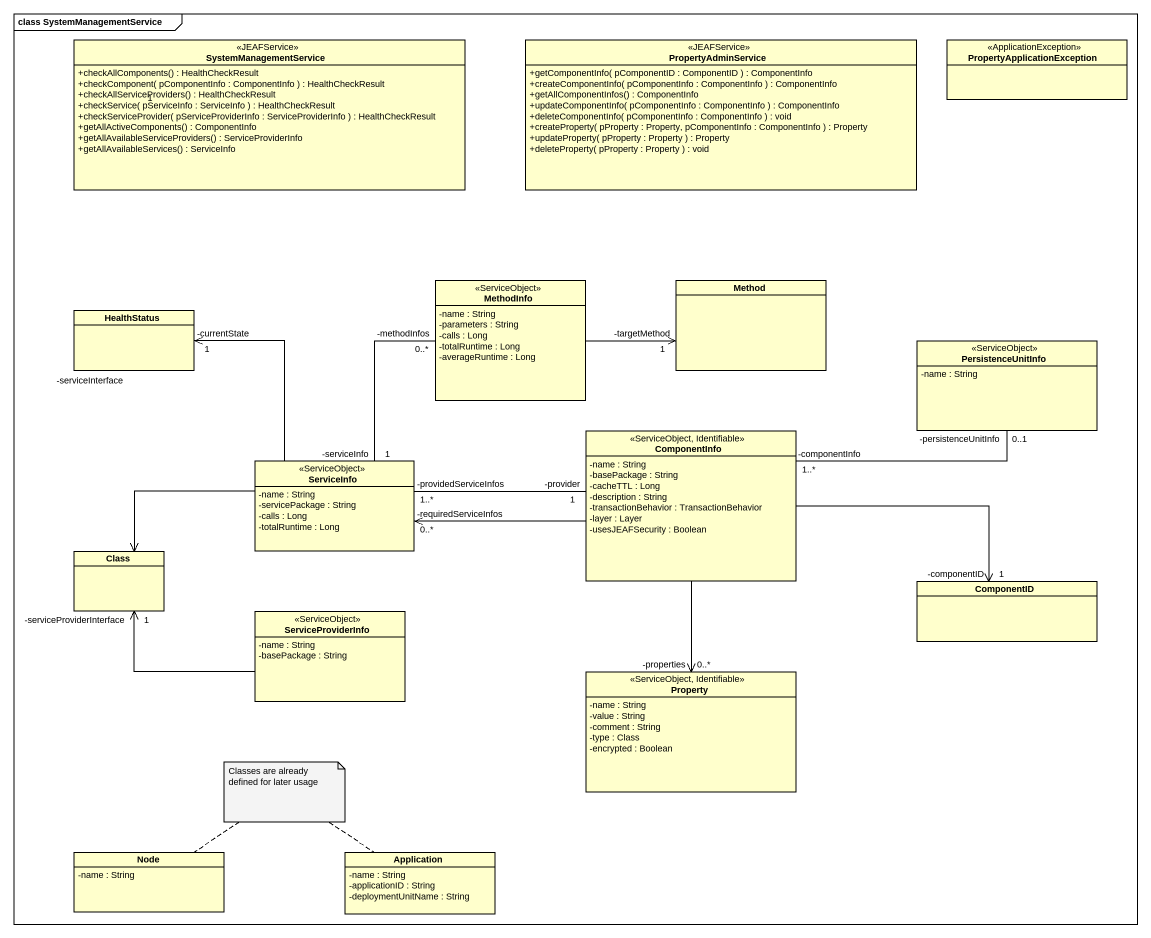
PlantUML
@startuml
mainframe class SystemManagementService
hide circle
hide empty members
skinparam classAttributeIconSize 0
interface SystemManagementService <<JEAFService>> {
  +checkAllComponents() : HealthCheckResult
  +checkComponent( pComponentInfo : ComponentInfo ) : HealthCheckResult
  +checkAllServiceProviders() : HealthCheckResult
  +checkService( pServiceInfo : ServiceInfo ) : HealthCheckResult
  +checkServiceProvider( pServiceProviderInfo : ServiceProviderInfo ) : HealthCheckResult
  +getAllActiveComponents() : ComponentInfo
  +getAllAvailableServiceProviders() : ServiceProviderInfo
  +getAllAvailableServices() : ServiceInfo
}
interface PropertyAdminService <<JEAFService>> {
  +getComponentInfo( pComponentID : ComponentID ) : ComponentInfo
  +createComponentInfo( pComponentInfo : ComponentInfo ) : ComponentInfo
  +getAllComponentInfos() : ComponentInfo
  +updateComponentInfo( pComponentInfo : ComponentInfo ) : ComponentInfo
  +deleteComponentInfo( pComponentInfo : ComponentInfo ) : void
  +createProperty( pProperty : Property, pComponentInfo : ComponentInfo ) : Property
  +updateProperty( pProperty : Property ) : Property
  +deleteProperty( pProperty : Property ) : void
}
class PropertyApplicationException <<ApplicationException>>
class MethodInfo <<ServiceObject>> {
  -name : String
  -parameters : String
  -calls : Long
  -totalRuntime : Long
  -averageRuntime : Long
}
class Method
class HealthStatus
class PersistenceUnitInfo <<ServiceObject>> {
  -name : String
}
class ServiceInfo <<ServiceObject>> {
  -name : String
  -servicePackage : String
  -calls : Long
  -totalRuntime : Long
}
class ComponentInfo <<ServiceObject, Identifiable>> {
  -name : String
  -basePackage : String
  -cacheTTL : Long
  -description : String
  -transactionBehavior : TransactionBehavior
  -layer : Layer
  -usesJEAFSecurity : Boolean
}
class "Class" as Class_
class ServiceProviderInfo <<ServiceObject>> {
  -name : String
  -basePackage : String
}
class ComponentID
class Property <<ServiceObject, Identifiable>> {
  -name : String
  -value : String
  -comment : String
  -type : Class
  -encrypted : Boolean
}
class "Node" as Node_ {
  -name : String
}
class Application {
  -name : String
  -applicationID : String
  -deploymentUnitName : String
}
MethodInfo -right-> "-targetMethod\n1" Method
ServiceInfo "1\n-serviceInfo" -up- "-methodInfos\n0..*" MethodInfo
ServiceInfo -up-> "-currentState\n1" HealthStatus
ServiceInfo "-providedServiceInfos\n1..*" -right- "-provider\n1" ComponentInfo
ServiceInfo -left-> "1\n-serviceInterface" Class_
ComponentInfo "-componentInfo\n1..*" -right- "0..1\n-persistenceUnitInfo" PersistenceUnitInfo
ComponentInfo -left-> "0..*\n-requiredServiceInfos" ServiceInfo
ComponentInfo -right-> "-componentID\n1" ComponentID
ComponentInfo --> "-properties\n0..*" Property
ServiceProviderInfo -left-> "-serviceProviderInterface\n1" Class_
note as N1
  Classes are already defined for later usage
end note
N1 .. Node_
N1 .. Application
@enduml
